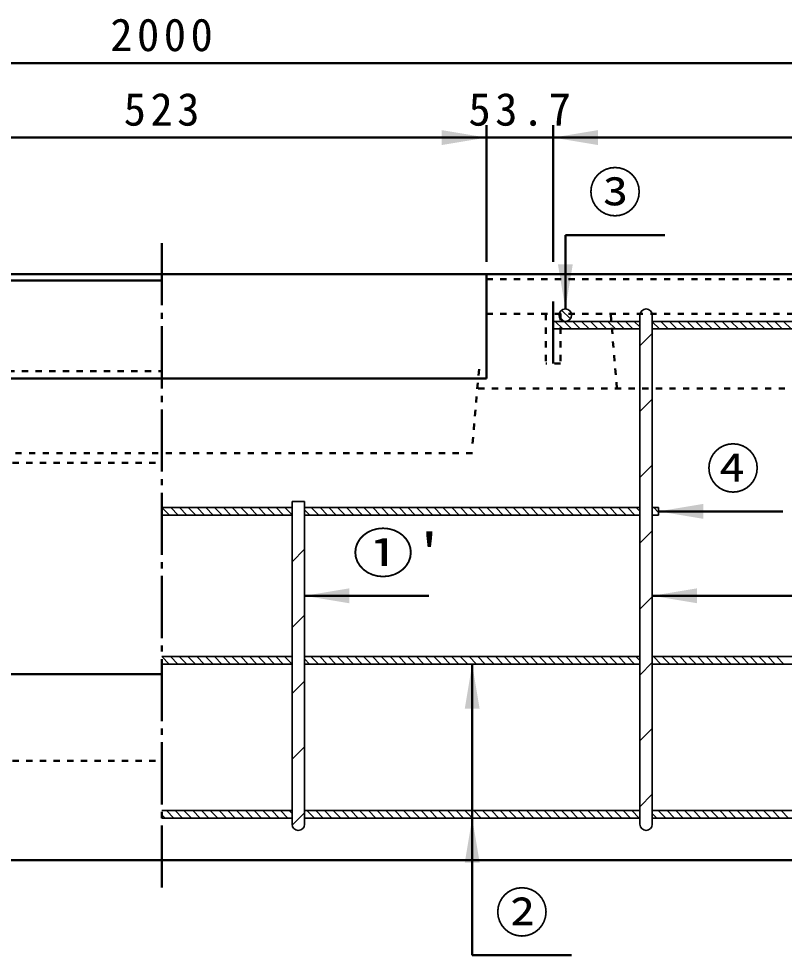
# Model space of a CAD drawing. Units: millimetres, scale not verified. Extents: x 100 to 4105, y 100 to 2870.
# Drawn here: x 2819 to 3435, y 1040 to 1795 of the extents above; entities that cross this region are included whole.
import ezdxf
from ezdxf.enums import TextEntityAlignment as Align

# ---------------------------------------------------------------- set-up
doc = ezdxf.new("R2010")
doc.units = ezdxf.units.MM
doc.header["$LTSCALE"] = 5
doc.linetypes.add('USER1', pattern=[2.2, 1, -1.2])
doc.linetypes.add('USER3', pattern=[13.4, 10, -1.2, 1, -1.2])
doc.layers.add('V-nasSTD', color=7, linetype='Continuous', lineweight=50)
doc.styles.add('ＭＳ ゴシック', font='')
doc.styles.get('ＭＳ ゴシック').set_extended_font_data('MS Gothic')

msp = doc.modelspace()

# ---------------------------------------------------------------- hatches: boundary and pattern name
at = {"layer": 'V-nasSTD'}
for points in [[(3159.576, 1692.866), (3195.576, 1698.866), (3159.576, 1704.866)], [(3285.276, 1704.866), (3249.276, 1698.866), (3285.276, 1692.866)], [(3265.076, 1596.866), (3259.076, 1560.866), (3253.076, 1596.866)], [(3370.076, 1403.866), (3334.076, 1397.866), (3370.076, 1391.866)], [(3085.076, 1335.857), (3049.076, 1329.857), (3085.076, 1323.857)], [(3365.076, 1335.857), (3329.076, 1329.857), (3365.076, 1323.857)], [(3190.076, 1238.866), (3184.076, 1274.866), (3178.076, 1238.866)], [(3190.076, 1114.866), (3184.076, 1150.866), (3178.076, 1114.866)]]:
    msp.add_hatch(color=256, dxfattribs=at).paths.add_polyline_path(points)

# ---------------------------------------------------------------- linework, layer by layer
for p, q in [((1934.076, 1758.866), (3934.076, 1758.866)), ((3195.576, 1598.866), (3195.576, 1708.866)), ((3249.276, 1598.866), (3249.276, 1708.866)), ((2672.576, 1698.866), (3195.576, 1698.866)), ((3195.576, 1698.866), (3249.276, 1698.866)), ((3249.276, 1698.866), (3880.376, 1698.866)), ((3259.076, 1620.366), (3259.076, 1560.866)), ((3259.076, 1620.366), (3339.076, 1620.366)), ((2672.576, 1588.866), (3195.576, 1588.866)), ((2672.576, 1583.866), (2934.076, 1583.866)), ((3195.576, 1588.866), (3934.076, 1588.866)), ((3195.576, 1588.866), (3195.576, 1504.866)), ((2672.576, 1504.866), (3195.576, 1504.866)), ((3334.076, 1397.866), (3434.076, 1397.866)), ((3049.076, 1329.857), (3149.076, 1329.857)), ((4037.076, 1329.857), (3329.076, 1329.857)), ((3184.076, 1040.366), (3184.076, 1274.866)), ((2054.076, 1266.866), (2934.076, 1266.866)), ((1934.076, 1116.866), (3934.076, 1116.866)), ((3184.076, 1040.366), (3264.076, 1040.366))]:
    msp.add_line(p, q, dxfattribs=at)
at = {"layer": 'V-nasSTD', "linetype": 'USER3'}
for p, q in [((2934.076, 1613.866), (2934.076, 1091.866)), ((3249.276, 1566.866), (3249.276, 1516.866))]:
    msp.add_line(p, q, dxfattribs=at)
at = {"layer": 'V-nasSTD', "linetype": 'USER1'}
for p, q in [((3195.576, 1584.866), (3934.076, 1584.866)), ((3195.576, 1556.866), (3934.076, 1556.866)), ((3243.276, 1556.866), (3243.276, 1516.866)), ((3255.276, 1556.866), (3255.276, 1516.866)), ((3300.576, 1496.866), (3295.576, 1556.866)), ((3255.276, 1516.866), (3243.276, 1516.866)), ((2678.576, 1510.866), (2934.076, 1510.866)), ((3189.576, 1512.366), (3184.317, 1452.254)), ((3188.876, 1496.866), (3934.076, 1496.866)), ((3184.317, 1444.754), (2683.835, 1444.754)), ((1934.076, 1436.866), (2934.076, 1436.866)), ((1934.076, 1196.866), (2934.076, 1196.866))]:
    msp.add_line(p, q, dxfattribs=at)
at = {"layer": 'V-nasSTD', "lineweight": 35}
for p, q in [((3254.22, 1554.675), (3257.885, 1551.01)), ((3256.09, 1559.876), (3263.086, 1552.88)), ((3319.076, 1145.866), (3319.076, 1555.866)), ((3329.076, 1555.866), (3329.076, 1145.866)), ((3319.076, 1550.866), (3249.076, 1550.866)), ((3249.076, 1544.866), (3249.076, 1550.866)), ((3250.958, 1550.866), (3256.958, 1544.866)), ((3258.029, 1550.866), (3264.029, 1544.866)), ((3265.1, 1550.866), (3271.1, 1544.866)), ((3272.171, 1550.866), (3278.171, 1544.866)), ((3279.242, 1550.866), (3285.242, 1544.866)), ((3286.313, 1550.866), (3292.313, 1544.866)), ((3293.384, 1550.866), (3299.384, 1544.866)), ((3300.455, 1550.866), (3306.455, 1544.866)), ((3307.526, 1550.866), (3313.526, 1544.866)), ((3314.597, 1550.866), (3319.076, 1546.387)), ((3329.076, 1550.866), (3539.076, 1550.866)), ((3329.076, 1550.53), (3334.74, 1544.866)), ((3335.811, 1550.866), (3341.811, 1544.866)), ((3342.882, 1550.866), (3348.882, 1544.866)), ((3349.953, 1550.866), (3355.953, 1544.866)), ((3357.024, 1550.866), (3363.024, 1544.866)), ((3364.095, 1550.866), (3370.095, 1544.866)), ((3371.166, 1550.866), (3377.166, 1544.866)), ((3378.237, 1550.866), (3384.237, 1544.866)), ((3385.308, 1550.866), (3391.308, 1544.866)), ((3392.379, 1550.866), (3398.379, 1544.866)), ((3399.45, 1550.866), (3405.45, 1544.866)), ((3406.521, 1550.866), (3412.521, 1544.866)), ((3413.592, 1550.866), (3419.592, 1544.866)), ((3420.663, 1550.866), (3426.663, 1544.866)), ((3427.734, 1550.866), (3433.734, 1544.866)), ((3434.806, 1550.866), (3440.806, 1544.866)), ((3249.076, 1545.677), (3249.887, 1544.866)), ((3319.076, 1544.866), (3249.076, 1544.866)), ((3319.076, 1531.213), (3329.076, 1541.213)), ((3539.076, 1544.866), (3329.076, 1544.866)), ((3319.076, 1478.18), (3329.076, 1488.18)), ((3319.076, 1425.147), (3329.076, 1435.147)), ((3039.076, 1145.866), (3039.076, 1405.866)), ((3039.076, 1405.866), (3049.076, 1405.866)), ((3049.076, 1405.866), (3049.076, 1145.866)), ((2934.076, 1400.866), (3039.076, 1400.866)), ((2934.267, 1400.866), (2940.267, 1394.866)), ((2941.338, 1400.866), (2947.338, 1394.866)), ((2948.409, 1400.866), (2954.409, 1394.866)), ((2955.481, 1400.866), (2961.481, 1394.866)), ((2962.552, 1400.866), (2968.552, 1394.866)), ((2969.623, 1400.866), (2975.623, 1394.866)), ((2976.694, 1400.866), (2982.694, 1394.866)), ((2983.765, 1400.866), (2989.765, 1394.866)), ((2990.836, 1400.866), (2996.836, 1394.866)), ((2997.907, 1400.866), (3003.907, 1394.866)), ((3004.978, 1400.866), (3010.978, 1394.866)), ((3012.049, 1400.866), (3018.049, 1394.866)), ((3019.12, 1400.866), (3025.12, 1394.866)), ((3026.191, 1400.866), (3032.191, 1394.866)), ((3033.262, 1400.866), (3039.076, 1395.052)), ((3049.076, 1400.866), (3319.076, 1400.866)), ((3049.076, 1399.194), (3053.404, 1394.866)), ((3054.475, 1400.866), (3060.475, 1394.866)), ((3061.547, 1400.866), (3067.547, 1394.866)), ((3068.618, 1400.866), (3074.618, 1394.866)), ((3075.689, 1400.866), (3081.689, 1394.866)), ((3082.76, 1400.866), (3088.76, 1394.866)), ((3089.831, 1400.866), (3095.831, 1394.866)), ((3096.902, 1400.866), (3102.902, 1394.866)), ((3103.973, 1400.866), (3109.973, 1394.866)), ((3111.044, 1400.866), (3117.044, 1394.866)), ((3118.115, 1400.866), (3124.115, 1394.866)), ((3125.186, 1400.866), (3131.186, 1394.866)), ((3132.257, 1400.866), (3138.257, 1394.866)), ((3139.328, 1400.866), (3145.328, 1394.866)), ((3146.399, 1400.866), (3152.399, 1394.866)), ((3153.47, 1400.866), (3159.47, 1394.866)), ((3160.541, 1400.866), (3166.541, 1394.866)), ((3167.613, 1400.866), (3173.613, 1394.866)), ((3174.684, 1400.866), (3180.684, 1394.866)), ((3181.755, 1400.866), (3187.755, 1394.866)), ((3188.826, 1400.866), (3194.826, 1394.866)), ((3195.897, 1400.866), (3201.897, 1394.866)), ((3202.968, 1400.866), (3208.968, 1394.866)), ((3210.039, 1400.866), (3216.039, 1394.866)), ((3217.11, 1400.866), (3223.11, 1394.866)), ((3224.181, 1400.866), (3230.181, 1394.866)), ((3231.252, 1400.866), (3237.252, 1394.866)), ((3238.323, 1400.866), (3244.323, 1394.866)), ((3245.394, 1400.866), (3251.394, 1394.866)), ((3252.465, 1400.866), (3258.465, 1394.866)), ((3259.536, 1400.866), (3265.536, 1394.866)), ((3266.607, 1400.866), (3272.607, 1394.866)), ((3273.679, 1400.866), (3279.679, 1394.866)), ((3280.75, 1400.866), (3286.75, 1394.866)), ((3287.821, 1400.866), (3293.821, 1394.866)), ((3294.892, 1400.866), (3300.892, 1394.866)), ((3301.963, 1400.866), (3307.963, 1394.866)), ((3309.034, 1400.866), (3315.034, 1394.866)), ((3316.105, 1400.866), (3319.076, 1397.895)), ((3329.076, 1400.866), (3334.076, 1400.866)), ((3330.247, 1400.866), (3334.076, 1397.037)), ((3334.076, 1400.866), (3334.076, 1394.866)), ((2934.076, 1394.866), (3039.076, 1394.866)), ((3049.076, 1394.866), (3319.076, 1394.866)), ((3334.076, 1394.866), (3329.076, 1394.866)), ((3319.076, 1372.114), (3329.076, 1382.114)), ((3039.076, 1357.279), (3049.076, 1367.279)), ((3319.076, 1319.081), (3329.076, 1329.081)), ((3039.076, 1304.246), (3049.076, 1314.246)), ((2934.076, 1280.866), (3039.076, 1280.866)), ((2934.076, 1280.849), (2940.059, 1274.866)), ((2934.076, 1274.866), (3039.076, 1274.866)), ((2941.13, 1280.866), (2947.13, 1274.866)), ((2948.201, 1280.866), (2954.201, 1274.866)), ((2955.272, 1280.866), (2961.272, 1274.866)), ((2962.343, 1280.866), (2968.343, 1274.866)), ((2969.414, 1280.866), (2975.414, 1274.866)), ((2976.486, 1280.866), (2982.486, 1274.866)), ((2983.557, 1280.866), (2989.557, 1274.866)), ((2990.628, 1280.866), (2996.628, 1274.866)), ((2997.699, 1280.866), (3003.699, 1274.866)), ((3004.77, 1280.866), (3010.77, 1274.866)), ((3011.841, 1280.866), (3017.841, 1274.866)), ((3018.912, 1280.866), (3024.912, 1274.866)), ((3025.983, 1280.866), (3031.983, 1274.866)), ((3033.054, 1280.866), (3039.054, 1274.866)), ((3049.076, 1280.866), (3319.076, 1280.866)), ((3049.076, 1278.986), (3053.196, 1274.866)), ((3049.076, 1274.866), (3319.076, 1274.866)), ((3054.267, 1280.866), (3060.267, 1274.866)), ((3061.338, 1280.866), (3067.338, 1274.866)), ((3068.409, 1280.866), (3074.409, 1274.866)), ((3075.481, 1280.866), (3081.481, 1274.866)), ((3082.552, 1280.866), (3088.552, 1274.866)), ((3089.623, 1280.866), (3095.623, 1274.866)), ((3096.694, 1280.866), (3102.694, 1274.866)), ((3103.765, 1280.866), (3109.765, 1274.866)), ((3110.836, 1280.866), (3116.836, 1274.866)), ((3117.907, 1280.866), (3123.907, 1274.866)), ((3124.978, 1280.866), (3130.978, 1274.866)), ((3132.049, 1280.866), (3138.049, 1274.866)), ((3139.12, 1280.866), (3145.12, 1274.866)), ((3146.191, 1280.866), (3152.191, 1274.866)), ((3153.262, 1280.866), (3159.262, 1274.866)), ((3160.333, 1280.866), (3166.333, 1274.866)), ((3167.404, 1280.866), (3173.404, 1274.866)), ((3174.475, 1280.866), (3180.475, 1274.866)), ((3181.547, 1280.866), (3187.547, 1274.866)), ((3188.618, 1280.866), (3194.618, 1274.866)), ((3195.689, 1280.866), (3201.689, 1274.866)), ((3202.76, 1280.866), (3208.76, 1274.866)), ((3209.831, 1280.866), (3215.831, 1274.866)), ((3216.902, 1280.866), (3222.902, 1274.866)), ((3223.973, 1280.866), (3229.973, 1274.866)), ((3231.044, 1280.866), (3237.044, 1274.866)), ((3238.115, 1280.866), (3244.115, 1274.866)), ((3245.186, 1280.866), (3251.186, 1274.866)), ((3252.257, 1280.866), (3258.257, 1274.866)), ((3259.328, 1280.866), (3265.328, 1274.866)), ((3266.399, 1280.866), (3272.399, 1274.866)), ((3273.47, 1280.866), (3279.47, 1274.866)), ((3280.541, 1280.866), (3286.541, 1274.866)), ((3287.613, 1280.866), (3293.613, 1274.866)), ((3294.684, 1280.866), (3300.684, 1274.866)), ((3301.755, 1280.866), (3307.755, 1274.866)), ((3308.826, 1280.866), (3314.826, 1274.866)), ((3315.897, 1280.866), (3319.076, 1277.687)), ((3319.076, 1266.048), (3329.076, 1276.048)), ((3329.076, 1280.866), (3539.076, 1280.866)), ((3539.076, 1274.866), (3329.076, 1274.866)), ((3330.039, 1280.866), (3336.039, 1274.866)), ((3337.11, 1280.866), (3343.11, 1274.866)), ((3344.181, 1280.866), (3350.181, 1274.866)), ((3351.252, 1280.866), (3357.252, 1274.866)), ((3358.323, 1280.866), (3364.323, 1274.866)), ((3365.394, 1280.866), (3371.394, 1274.866)), ((3372.465, 1280.866), (3378.465, 1274.866)), ((3379.536, 1280.866), (3385.536, 1274.866)), ((3386.607, 1280.866), (3392.607, 1274.866)), ((3393.679, 1280.866), (3399.679, 1274.866)), ((3400.75, 1280.866), (3406.75, 1274.866)), ((3407.821, 1280.866), (3413.821, 1274.866)), ((3414.892, 1280.866), (3420.892, 1274.866)), ((3421.963, 1280.866), (3427.963, 1274.866)), ((3429.034, 1280.866), (3435.034, 1274.866)), ((3039.076, 1251.213), (3049.076, 1261.213)), ((3319.076, 1213.015), (3329.076, 1223.015)), ((3039.076, 1198.18), (3049.076, 1208.18)), ((3319.076, 1159.982), (3329.076, 1169.982)), ((2934.076, 1156.866), (3039.076, 1156.866)), ((2937.851, 1156.866), (2943.851, 1150.866)), ((2944.922, 1156.866), (2950.922, 1150.866)), ((2951.993, 1156.866), (2957.993, 1150.866)), ((2959.064, 1156.866), (2965.064, 1150.866)), ((2966.135, 1156.866), (2972.135, 1150.866)), ((2973.206, 1156.866), (2979.206, 1150.866)), ((2980.277, 1156.866), (2986.277, 1150.866)), ((2987.348, 1156.866), (2993.348, 1150.866)), ((2994.42, 1156.866), (3000.42, 1150.866)), ((3001.491, 1156.866), (3007.491, 1150.866)), ((3008.562, 1156.866), (3014.562, 1150.866)), ((3015.633, 1156.866), (3021.633, 1150.866)), ((3022.704, 1156.866), (3028.704, 1150.866)), ((3029.775, 1156.866), (3035.775, 1150.866)), ((3036.846, 1156.866), (3039.076, 1154.636)), ((3039.121, 1145.193), (3049.076, 1155.147)), ((3049.076, 1156.866), (3319.076, 1156.866)), ((3050.988, 1156.866), (3056.988, 1150.866)), ((3058.059, 1156.866), (3064.059, 1150.866)), ((3065.13, 1156.866), (3071.13, 1150.866)), ((3072.201, 1156.866), (3078.201, 1150.866)), ((3079.272, 1156.866), (3085.272, 1150.866)), ((3086.343, 1156.866), (3092.343, 1150.866)), ((3093.414, 1156.866), (3099.414, 1150.866)), ((3100.486, 1156.866), (3106.486, 1150.866)), ((3107.557, 1156.866), (3113.557, 1150.866)), ((3114.628, 1156.866), (3120.628, 1150.866)), ((3121.699, 1156.866), (3127.699, 1150.866)), ((3128.77, 1156.866), (3134.77, 1150.866)), ((3135.841, 1156.866), (3141.841, 1150.866)), ((3142.912, 1156.866), (3148.912, 1150.866)), ((3149.983, 1156.866), (3155.983, 1150.866)), ((3157.054, 1156.866), (3163.054, 1150.866)), ((3164.125, 1156.866), (3170.125, 1150.866)), ((3171.196, 1156.866), (3177.196, 1150.866)), ((3178.267, 1156.866), (3184.267, 1150.866)), ((3185.338, 1156.866), (3191.338, 1150.866)), ((3192.409, 1156.866), (3198.409, 1150.866)), ((3199.481, 1156.866), (3205.481, 1150.866)), ((3206.552, 1156.866), (3212.552, 1150.866)), ((3213.623, 1156.866), (3219.623, 1150.866)), ((3220.694, 1156.866), (3226.694, 1150.866)), ((3227.765, 1156.866), (3233.765, 1150.866)), ((3234.836, 1156.866), (3240.836, 1150.866)), ((3241.907, 1156.866), (3247.907, 1150.866)), ((3248.978, 1156.866), (3254.978, 1150.866)), ((3256.049, 1156.866), (3262.049, 1150.866)), ((3263.12, 1156.866), (3269.12, 1150.866)), ((3270.191, 1156.866), (3276.191, 1150.866)), ((3277.262, 1156.866), (3283.262, 1150.866)), ((3284.333, 1156.866), (3290.333, 1150.866)), ((3291.404, 1156.866), (3297.404, 1150.866)), ((3298.475, 1156.866), (3304.475, 1150.866)), ((3305.547, 1156.866), (3311.547, 1150.866)), ((3312.618, 1156.866), (3318.618, 1150.866)), ((3329.076, 1156.866), (3539.076, 1156.866)), ((3329.076, 1154.55), (3332.76, 1150.866)), ((3333.831, 1156.866), (3339.831, 1150.866)), ((3340.902, 1156.866), (3346.902, 1150.866)), ((3347.973, 1156.866), (3353.973, 1150.866)), ((3355.044, 1156.866), (3361.044, 1150.866)), ((3362.115, 1156.866), (3368.115, 1150.866)), ((3369.186, 1156.866), (3375.186, 1150.866)), ((3376.257, 1156.866), (3382.257, 1150.866)), ((3383.328, 1156.866), (3389.328, 1150.866)), ((3390.399, 1156.866), (3396.399, 1150.866)), ((3397.47, 1156.866), (3403.47, 1150.866)), ((3404.541, 1156.866), (3410.541, 1150.866)), ((3411.613, 1156.866), (3417.613, 1150.866)), ((3418.684, 1156.866), (3424.684, 1150.866)), ((3425.755, 1156.866), (3431.755, 1150.866)), ((3432.826, 1156.866), (3438.826, 1150.866)), ((2934.076, 1153.57), (2936.78, 1150.866)), ((2934.076, 1150.866), (3039.076, 1150.866)), ((3049.076, 1151.707), (3049.917, 1150.866)), ((3049.076, 1150.866), (3319.076, 1150.866)), ((3539.076, 1150.866), (3329.076, 1150.866))]:
    msp.add_line(p, q, dxfattribs=at)
msp.add_circle((3259.076, 1555.866), 5, dxfattribs=at)
for centre, start, end in [((3324.076, 1555.866), 0, 180), ((3044.076, 1145.866), 180, 0), ((3324.076, 1145.866), 180, 0)]:
    msp.add_arc(centre, 5, start, end, dxfattribs=at)

# ---------------------------------------------------------------- texts
at = {"layer": 'V-nasSTD', "style": 'ＭＳ ゴシック'}
for s, p in [('③', (3277.476, 1670.566)), ('④', (3372.476, 1448.066)), ('②', (3202.476, 1090.566))]:
    msp.add_text(s, height=31.67, dxfattribs=at).set_placement(p, align=Align.TOP_LEFT)
at = {"layer": 'V-nasSTD', "style": 'ＭＳ ゴシック', "width": 1.15}
msp.add_text("①'", height=31.67, dxfattribs=at).set_placement((3087.476, 1380.057), align=Align.TOP_LEFT)
at = {"layer": 'V-nasSTD', "char_height": 26.39, "attachment_point": 1, "style": 'ＭＳ ゴシック'}
for s, insert in [('\\T1.2;2000', (2892.676, 1794.866)), ('\\T1.2;523', (2903.476, 1734.866)), ('\\T1.2;53.7', (3181.026, 1734.866))]:
    msp.add_mtext(s, dxfattribs=dict(at, insert=insert))

doc.saveas('drawing.dxf')
